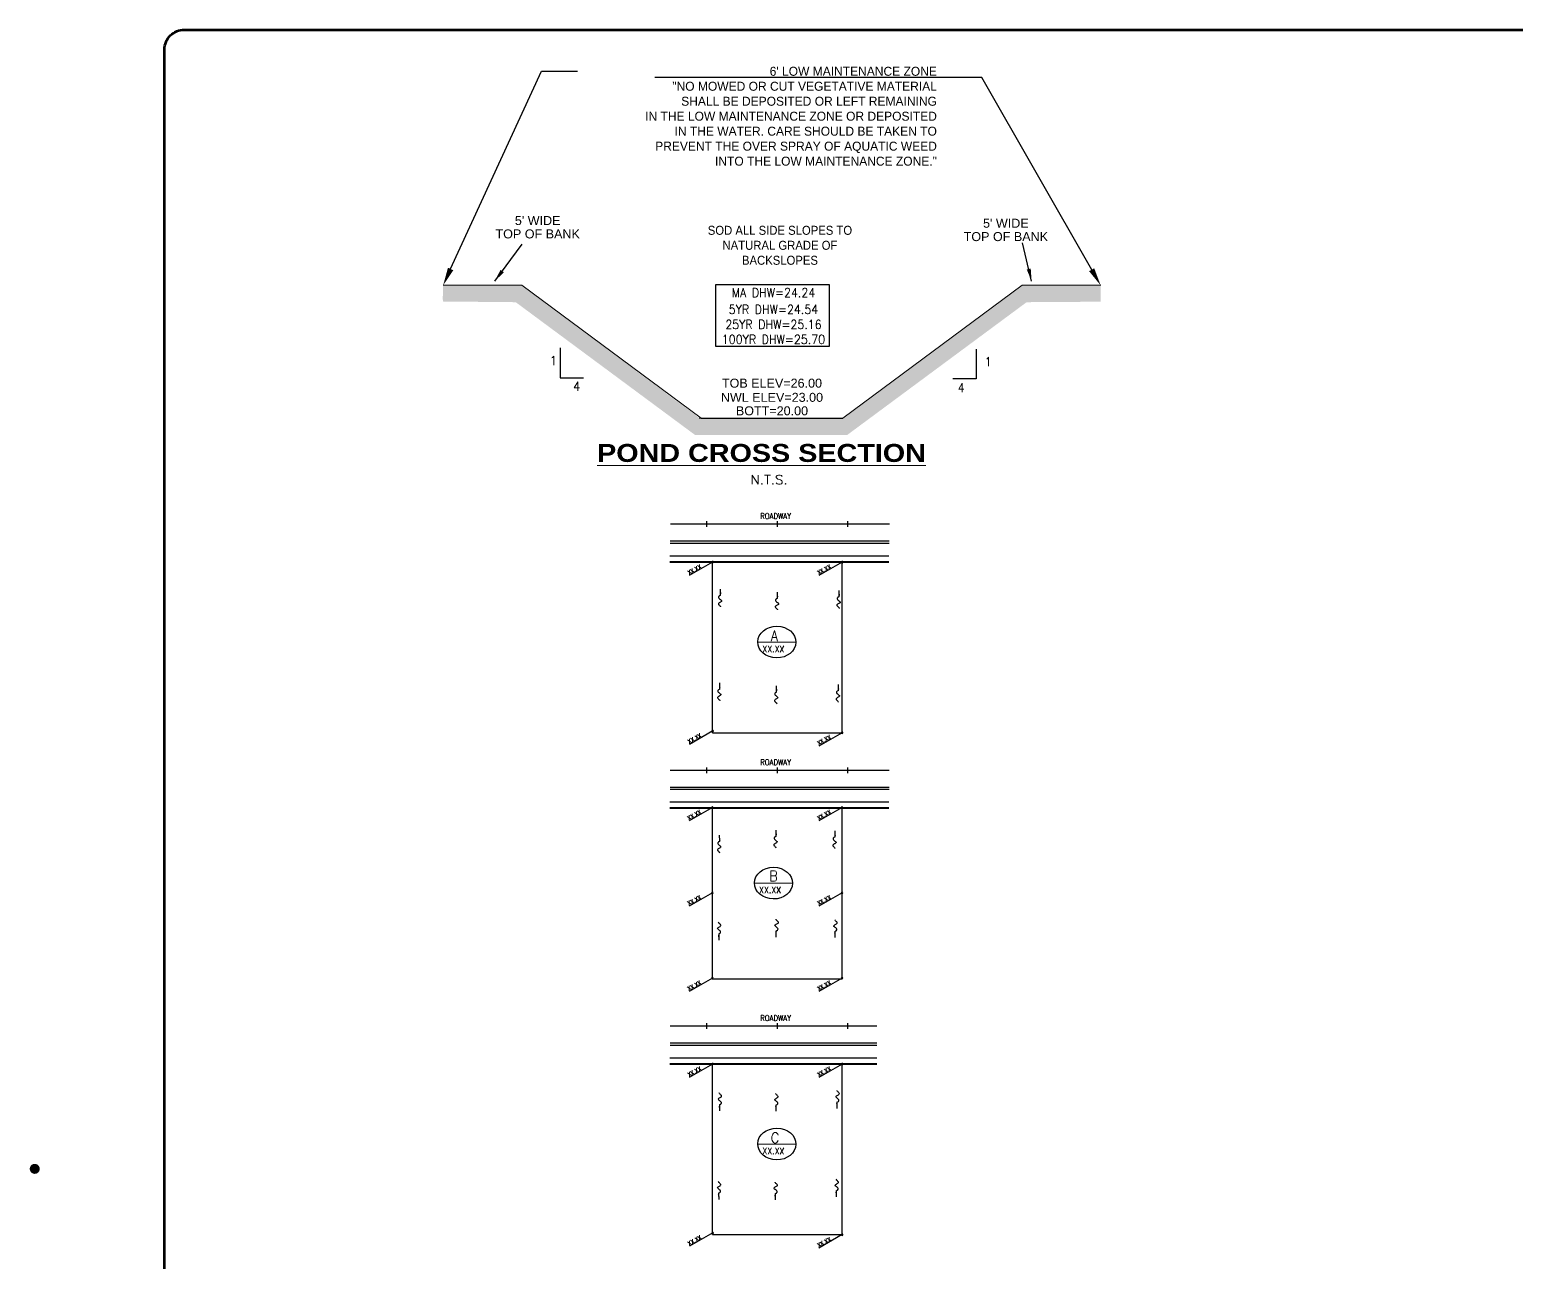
# Paper-space layout 'GD DET' of a CAD drawing. Header units: feet, sheet in inches. Extents: x -0.8 to 34.2, y 0.1 to 23.
# Drawn here: x -0.75 to 14.14, y 10.62 to 22.97 of the extents above; entities that cross this region are included whole.
import ezdxf
from ezdxf import colors
from ezdxf.entities.mleader import LeaderData, LeaderLine
from ezdxf.enums import TextEntityAlignment as Align
from ezdxf.math import Vec2, Vec3

# ---------------------------------------------------------------- set-up
doc = ezdxf.new("R2010")
doc.units = ezdxf.units.FT
doc.header["$MEASUREMENT"] = 0
doc.layers.add('Border', color=118, linetype='Continuous', lineweight=70)
doc.layers.add('TBLK', color=7, linetype='Continuous')
doc.styles.add('ARIAL', font='arial.ttf')
doc.styles.add('DIM', font='simplex.shx')
doc.styles.add('ROMAND', font='ariblk.ttf')
doc.styles.add('SIMPLEX', font='simplex.shx', dxfattribs={"width": 0.9, "height": 0.08})
doc.dimstyles.new('SCOTT30', dxfattribs={"dimtxt": 2.5, "dimasz": 4, "dimexe": 1, "dimexo": 1, "dimgap": 0.35, "dimtad": 0, "dimrnd": 0.5, "dimzin": 12, "dimdsep": 46, "dimtxsty": 'Standard', "dimcen": 0, "dimadec": 0, "dimazin": 0, "dimtfac": 1, "dimtofl": 0, "dimtmove": 0, "dimatfit": 2, "dimfxl": 1, "dimtolj": 1, "dimtzin": 0, "dimarcsym": 0})

# ---------------------------------------------------------------- blocks, each defined once
blk = doc.blocks.new('A$Ca8f96253')
at = {"const_width": 0.05}
blk.add_lwpolyline([(-0.025, 0, 1), (0.025, 0, 1)], format="xyb", close=True, dxfattribs=at)
at = {"layer": 'Border'}
blk.add_lwpolyline([(32.803, 11.212), (32.803, -11.212, -0.414214), (32.605, -11.41), (1.498, -11.41, -0.414214), (1.3, -11.212), (1.3, 11.212, -0.414214), (1.498, 11.41), (32.605, 11.41, -0.414214)], format="xyb", close=True, dxfattribs=at)

psp = doc.layouts.new('GD DET')

# ---------------------------------------------------------------- hatches: boundary and pattern name
at = {"layer": 'TBLK', "lineweight": 0}
h = psp.add_hatch(dxfattribs=at)
h.set_pattern_fill('EARTH', color=210, scale=0.4055, angle=45, style=0)
h.set_pattern_definition([(45, (3.4273, 19.95197), (0, 0.1433659), [0.101375, -0.101375]), (45, (3.40042, 19.97885), (0, 0.1433659), [0.101375, -0.101375]), (45, (3.37354, 20.00573), (0, 0.1433659), [0.101375, -0.101375]), (135, (3.37354, 20.02365), (-0.1433659, 0), [0.101375, -0.101375]), (135, (3.40042, 20.05053), (-0.1433659, 0), [0.101375, -0.101375]), (135, (3.4273, 20.07741), (-0.1433659, 0), [0.101375, -0.101375])])
h.paths.add_polyline_path([(3.384, 20.271), (3.388, 20.246), (3.388, 20.408)])
h.paths.add_polyline_path([(9.974, 20.408), (9.187, 20.408), (7.384, 19.072), (6.674, 19.072), (5.964, 19.072), (4.176, 20.408), (3.388, 20.408), (3.388, 20.246), (4.115, 20.239), (5.91, 18.91), (6.674, 18.91), (7.437, 18.91), (9.233, 20.239), (9.974, 20.244)])

# ---------------------------------------------------------------- linework, layer by layer
for p, q in [((6.031, 17.988), (6.031, 18.045)), ((6.737, 17.988), (6.737, 18.045)), ((7.443, 17.988), (7.443, 18.045)), ((6.154, 17.295), (6.147, 17.287)), ((6.147, 17.287), (6.147, 17.28)), ((6.147, 17.28), (6.151, 17.273)), ((6.167, 17.303), (6.154, 17.295)), ((6.167, 17.303), (6.167, 17.364)), ((6.737, 17.273), (6.737, 17.334)), ((7.336, 17.274), (7.335, 17.267)), ((7.342, 17.282), (7.336, 17.274)), ((7.356, 17.29), (7.342, 17.282)), ((7.356, 17.29), (7.356, 17.35)), ((6.148, 17.223), (6.145, 17.22)), ((6.145, 17.22), (6.145, 17.216)), ((6.145, 17.216), (6.147, 17.212)), ((6.147, 17.212), (6.15, 17.207)), ((6.153, 17.227), (6.148, 17.223)), ((6.15, 17.207), (6.155, 17.203)), ((6.151, 17.273), (6.158, 17.267)), ((6.159, 17.231), (6.153, 17.227)), ((6.155, 17.203), (6.16, 17.199)), ((6.158, 17.267), (6.166, 17.261)), ((6.165, 17.234), (6.159, 17.231)), ((6.16, 17.199), (6.164, 17.194)), ((6.164, 17.194), (6.167, 17.19)), ((6.171, 17.238), (6.165, 17.234)), ((6.166, 17.261), (6.173, 17.256)), ((6.167, 17.19), (6.168, 17.186)), ((6.176, 17.242), (6.171, 17.238)), ((6.173, 17.256), (6.177, 17.251)), ((6.178, 17.247), (6.176, 17.242)), ((6.177, 17.251), (6.178, 17.247)), ((6.718, 17.193), (6.715, 17.19)), ((6.715, 17.19), (6.715, 17.186)), ((6.715, 17.186), (6.717, 17.182)), ((6.724, 17.265), (6.717, 17.257)), ((6.717, 17.257), (6.717, 17.25)), ((6.717, 17.25), (6.721, 17.244)), ((6.717, 17.182), (6.72, 17.178)), ((6.723, 17.197), (6.718, 17.193)), ((6.72, 17.178), (6.725, 17.173)), ((6.721, 17.244), (6.728, 17.237)), ((6.729, 17.201), (6.723, 17.197)), ((6.737, 17.273), (6.724, 17.265)), ((6.725, 17.173), (6.73, 17.169)), ((6.728, 17.237), (6.736, 17.232)), ((6.735, 17.205), (6.729, 17.201)), ((6.73, 17.169), (6.734, 17.165)), ((6.734, 17.165), (6.737, 17.16)), ((6.741, 17.208), (6.735, 17.205)), ((6.736, 17.232), (6.743, 17.226)), ((6.737, 17.16), (6.738, 17.156)), ((6.746, 17.212), (6.741, 17.208)), ((6.743, 17.226), (6.747, 17.221)), ((6.748, 17.217), (6.746, 17.212)), ((6.747, 17.221), (6.748, 17.217)), ((7.335, 17.21), (7.332, 17.206)), ((7.332, 17.206), (7.332, 17.202)), ((7.332, 17.202), (7.334, 17.198)), ((7.334, 17.198), (7.338, 17.194)), ((7.335, 17.267), (7.339, 17.26)), ((7.34, 17.214), (7.335, 17.21)), ((7.338, 17.194), (7.342, 17.19)), ((7.339, 17.26), (7.346, 17.254)), ((7.346, 17.217), (7.34, 17.214)), ((7.342, 17.19), (7.347, 17.185)), ((7.346, 17.254), (7.354, 17.248)), ((7.353, 17.221), (7.346, 17.217)), ((7.347, 17.185), (7.351, 17.181)), ((7.351, 17.181), (7.354, 17.177)), ((7.359, 17.225), (7.353, 17.221)), ((7.354, 17.248), (7.36, 17.242)), ((7.354, 17.177), (7.355, 17.172)), ((7.364, 17.229), (7.359, 17.225)), ((7.36, 17.242), (7.365, 17.237)), ((7.366, 17.233), (7.364, 17.229)), ((7.365, 17.237), (7.366, 17.233)), ((6.159, 16.364), (6.159, 16.425)), ((6.729, 16.334), (6.729, 16.395)), ((7.348, 16.35), (7.348, 16.411)), ((6.14, 16.284), (6.137, 16.28)), ((6.137, 16.28), (6.137, 16.276)), ((6.137, 16.276), (6.139, 16.272)), ((6.145, 16.356), (6.139, 16.348)), ((6.139, 16.348), (6.139, 16.341)), ((6.139, 16.341), (6.143, 16.334)), ((6.139, 16.272), (6.142, 16.268)), ((6.145, 16.288), (6.14, 16.284)), ((6.142, 16.268), (6.147, 16.264)), ((6.143, 16.334), (6.15, 16.328)), ((6.159, 16.364), (6.145, 16.356)), ((6.151, 16.291), (6.145, 16.288)), ((6.147, 16.264), (6.151, 16.26)), ((6.15, 16.328), (6.158, 16.322)), ((6.157, 16.295), (6.151, 16.291)), ((6.151, 16.26), (6.156, 16.255)), ((6.156, 16.255), (6.159, 16.251)), ((6.163, 16.299), (6.157, 16.295)), ((6.158, 16.322), (6.164, 16.317)), ((6.159, 16.251), (6.16, 16.247)), ((6.168, 16.303), (6.163, 16.299)), ((6.164, 16.317), (6.169, 16.312)), ((6.17, 16.307), (6.168, 16.303)), ((6.169, 16.312), (6.17, 16.307)), ((6.707, 16.25), (6.706, 16.247)), ((6.706, 16.247), (6.709, 16.242)), ((6.71, 16.254), (6.707, 16.25)), ((6.715, 16.326), (6.709, 16.318)), ((6.709, 16.318), (6.709, 16.311)), ((6.709, 16.311), (6.713, 16.304)), ((6.709, 16.242), (6.712, 16.238)), ((6.715, 16.258), (6.71, 16.254)), ((6.712, 16.238), (6.717, 16.234)), ((6.713, 16.304), (6.72, 16.298)), ((6.729, 16.334), (6.715, 16.326)), ((6.721, 16.262), (6.715, 16.258)), ((6.717, 16.234), (6.721, 16.23)), ((6.72, 16.298), (6.727, 16.292)), ((6.727, 16.265), (6.721, 16.262)), ((6.727, 16.292), (6.734, 16.287)), ((6.733, 16.269), (6.727, 16.265)), ((6.738, 16.273), (6.733, 16.269)), ((6.734, 16.287), (6.739, 16.282)), ((6.74, 16.278), (6.738, 16.273)), ((6.739, 16.282), (6.74, 16.278)), ((7.327, 16.271), (7.324, 16.267)), ((7.324, 16.267), (7.324, 16.263)), ((7.324, 16.263), (7.326, 16.259)), ((7.326, 16.259), (7.329, 16.255)), ((7.328, 16.335), (7.327, 16.328)), ((7.327, 16.328), (7.331, 16.321)), ((7.332, 16.274), (7.327, 16.271)), ((7.334, 16.342), (7.328, 16.335)), ((7.329, 16.255), (7.334, 16.251)), ((7.331, 16.321), (7.338, 16.315)), ((7.338, 16.278), (7.332, 16.274)), ((7.348, 16.35), (7.334, 16.342)), ((7.334, 16.251), (7.339, 16.246)), ((7.338, 16.315), (7.346, 16.309)), ((7.345, 16.282), (7.338, 16.278)), ((7.339, 16.246), (7.343, 16.242)), ((7.343, 16.242), (7.346, 16.237)), ((7.351, 16.285), (7.345, 16.282)), ((7.346, 16.309), (7.352, 16.303)), ((7.346, 16.237), (7.347, 16.233)), ((7.355, 16.289), (7.351, 16.285)), ((7.352, 16.303), (7.357, 16.298)), ((7.358, 16.294), (7.355, 16.289)), ((7.357, 16.298), (7.358, 16.294)), ((6.721, 16.23), (6.726, 16.225)), ((6.726, 16.225), (6.729, 16.221)), ((6.729, 16.221), (6.73, 16.217)), ((6.031, 15.523), (6.031, 15.579)), ((6.737, 15.523), (6.737, 15.579)), ((7.443, 15.523), (7.443, 15.579)), ((6.159, 14.839), (6.158, 14.9)), ((6.724, 14.889), (6.725, 14.95)), ((7.315, 14.884), (7.315, 14.945)), ((6.139, 14.759), (6.136, 14.755)), ((6.136, 14.755), (6.136, 14.751)), ((6.136, 14.751), (6.138, 14.747)), ((6.139, 14.823), (6.138, 14.816)), ((6.138, 14.816), (6.142, 14.809)), ((6.138, 14.747), (6.141, 14.743)), ((6.145, 14.831), (6.139, 14.823)), ((6.144, 14.763), (6.139, 14.759)), ((6.141, 14.743), (6.146, 14.739)), ((6.142, 14.809), (6.149, 14.803)), ((6.15, 14.766), (6.144, 14.763)), ((6.159, 14.839), (6.145, 14.831)), ((6.149, 14.803), (6.157, 14.797)), ((6.156, 14.77), (6.15, 14.766)), ((6.162, 14.774), (6.156, 14.77)), ((6.157, 14.797), (6.164, 14.792)), ((6.167, 14.778), (6.162, 14.774)), ((6.164, 14.792), (6.168, 14.787)), ((6.169, 14.782), (6.167, 14.778)), ((6.168, 14.787), (6.169, 14.782)), ((6.701, 14.806), (6.7, 14.802)), ((6.7, 14.802), (6.702, 14.798)), ((6.704, 14.81), (6.701, 14.806)), ((6.702, 14.798), (6.706, 14.794)), ((6.711, 14.881), (6.704, 14.874)), ((6.704, 14.874), (6.704, 14.866)), ((6.704, 14.866), (6.708, 14.86)), ((6.709, 14.813), (6.704, 14.81)), ((6.706, 14.794), (6.71, 14.789)), ((6.708, 14.86), (6.714, 14.853)), ((6.715, 14.817), (6.709, 14.813)), ((6.71, 14.789), (6.715, 14.785)), ((6.724, 14.889), (6.711, 14.881)), ((6.714, 14.853), (6.722, 14.848)), ((6.721, 14.821), (6.715, 14.817)), ((6.715, 14.785), (6.719, 14.781)), ((6.719, 14.781), (6.722, 14.776)), ((6.727, 14.824), (6.721, 14.821)), ((6.722, 14.848), (6.729, 14.842)), ((6.722, 14.776), (6.723, 14.772)), ((6.732, 14.828), (6.727, 14.824)), ((6.729, 14.842), (6.733, 14.837)), ((6.734, 14.833), (6.732, 14.828)), ((6.733, 14.837), (6.734, 14.833)), ((7.291, 14.801), (7.29, 14.797)), ((7.29, 14.797), (7.293, 14.793)), ((7.294, 14.805), (7.291, 14.801)), ((7.293, 14.793), (7.296, 14.789)), ((7.301, 14.876), (7.294, 14.869)), ((7.294, 14.869), (7.294, 14.861)), ((7.294, 14.861), (7.298, 14.855)), ((7.299, 14.808), (7.294, 14.805)), ((7.296, 14.789), (7.301, 14.784)), ((7.298, 14.855), (7.305, 14.848)), ((7.305, 14.812), (7.299, 14.808)), ((7.315, 14.884), (7.301, 14.876)), ((7.301, 14.784), (7.305, 14.78)), ((7.305, 14.848), (7.312, 14.842)), ((7.312, 14.815), (7.305, 14.812)), ((7.305, 14.78), (7.309, 14.776)), ((7.309, 14.776), (7.312, 14.771)), ((7.312, 14.842), (7.319, 14.837)), ((7.318, 14.819), (7.312, 14.815)), ((7.312, 14.771), (7.314, 14.767)), ((7.322, 14.823), (7.318, 14.819)), ((7.319, 14.837), (7.324, 14.832)), ((7.324, 14.827), (7.322, 14.823)), ((7.324, 14.832), (7.324, 14.827)), ((6.146, 14.739), (6.151, 14.735)), ((6.151, 14.735), (6.155, 14.73)), ((6.155, 14.73), (6.158, 14.726)), ((6.158, 14.726), (6.159, 14.722)), ((6.148, 14.024), (6.147, 14.028)), ((6.151, 14.019), (6.148, 14.024)), ((6.156, 14.015), (6.151, 14.019)), ((6.16, 14.011), (6.156, 14.015)), ((6.165, 14.007), (6.16, 14.011)), ((6.168, 14.002), (6.165, 14.007)), ((6.171, 13.998), (6.168, 14.002)), ((6.17, 13.994), (6.171, 13.998)), ((6.712, 13.997), (6.715, 14.001)), ((6.715, 14.001), (6.719, 14.005)), ((6.719, 14.005), (6.725, 14.009)), ((6.724, 14.053), (6.723, 14.058)), ((6.727, 14.049), (6.724, 14.053)), ((6.725, 14.009), (6.732, 14.013)), ((6.731, 14.045), (6.727, 14.049)), ((6.736, 14.04), (6.731, 14.045)), ((6.732, 14.013), (6.738, 14.016)), ((6.741, 14.036), (6.736, 14.04)), ((6.738, 14.016), (6.743, 14.02)), ((6.744, 14.032), (6.741, 14.036)), ((6.743, 14.02), (6.746, 14.024)), ((6.746, 14.028), (6.744, 14.032)), ((6.746, 14.024), (6.746, 14.028)), ((7.305, 13.996), (7.309, 14)), ((7.309, 14), (7.315, 14.004)), ((7.314, 14.048), (7.313, 14.053)), ((7.317, 14.044), (7.314, 14.048)), ((7.315, 14.004), (7.322, 14.008)), ((7.322, 14.04), (7.317, 14.044)), ((7.326, 14.035), (7.322, 14.04)), ((7.322, 14.008), (7.328, 14.011)), ((7.331, 14.031), (7.326, 14.035)), ((7.328, 14.011), (7.333, 14.015)), ((7.334, 14.027), (7.331, 14.031)), ((7.333, 14.015), (7.336, 14.019)), ((7.336, 14.023), (7.334, 14.027)), ((7.336, 14.019), (7.336, 14.023)), ((6.137, 13.967), (6.139, 13.972)), ((6.138, 13.963), (6.137, 13.967)), ((6.143, 13.958), (6.138, 13.963)), ((6.139, 13.972), (6.144, 13.976)), ((6.149, 13.953), (6.143, 13.958)), ((6.144, 13.976), (6.15, 13.98)), ((6.148, 13.911), (6.162, 13.919)), ((6.148, 13.911), (6.148, 13.85)), ((6.157, 13.947), (6.149, 13.953)), ((6.15, 13.98), (6.156, 13.983)), ((6.156, 13.983), (6.162, 13.987)), ((6.164, 13.941), (6.157, 13.947)), ((6.162, 13.987), (6.167, 13.991)), ((6.162, 13.919), (6.168, 13.927)), ((6.168, 13.934), (6.164, 13.941)), ((6.167, 13.991), (6.17, 13.994)), ((6.168, 13.927), (6.168, 13.934)), ((6.713, 13.993), (6.712, 13.997)), ((6.718, 13.988), (6.713, 13.993)), ((6.724, 13.982), (6.718, 13.988)), ((6.722, 13.94), (6.736, 13.948)), ((6.722, 13.94), (6.722, 13.879)), ((6.732, 13.976), (6.724, 13.982)), ((6.739, 13.97), (6.732, 13.976)), ((6.736, 13.948), (6.742, 13.956)), ((6.743, 13.963), (6.739, 13.97)), ((6.742, 13.956), (6.743, 13.963)), ((7.302, 13.992), (7.305, 13.996)), ((7.303, 13.987), (7.302, 13.992)), ((7.308, 13.982), (7.303, 13.987)), ((7.315, 13.977), (7.308, 13.982)), ((7.312, 13.935), (7.326, 13.943)), ((7.312, 13.935), (7.312, 13.874)), ((7.322, 13.971), (7.315, 13.977)), ((7.329, 13.965), (7.322, 13.971)), ((7.326, 13.943), (7.332, 13.951)), ((7.333, 13.958), (7.329, 13.965)), ((7.332, 13.951), (7.333, 13.958)), ((6.031, 12.96), (6.031, 13.017)), ((6.737, 12.96), (6.737, 13.017)), ((7.443, 12.96), (7.443, 13.017)), ((6.144, 12.257), (6.147, 12.261)), ((6.145, 12.252), (6.144, 12.257)), ((6.15, 12.247), (6.145, 12.252)), ((6.147, 12.261), (6.151, 12.265)), ((6.157, 12.242), (6.15, 12.247)), ((6.151, 12.265), (6.157, 12.269)), ((6.156, 12.313), (6.154, 12.318)), ((6.159, 12.309), (6.156, 12.313)), ((6.157, 12.269), (6.164, 12.273)), ((6.164, 12.236), (6.157, 12.242)), ((6.163, 12.305), (6.159, 12.309)), ((6.168, 12.3), (6.163, 12.305)), ((6.164, 12.273), (6.17, 12.276)), ((6.171, 12.23), (6.164, 12.236)), ((6.172, 12.296), (6.168, 12.3)), ((6.169, 12.209), (6.175, 12.216)), ((6.17, 12.276), (6.175, 12.28)), ((6.175, 12.223), (6.171, 12.23)), ((6.176, 12.292), (6.172, 12.296)), ((6.175, 12.28), (6.178, 12.284)), ((6.175, 12.216), (6.175, 12.223)), ((6.178, 12.288), (6.176, 12.292)), ((6.178, 12.284), (6.178, 12.288)), ((6.71, 12.252), (6.713, 12.256)), ((6.711, 12.247), (6.71, 12.252)), ((6.716, 12.243), (6.711, 12.247)), ((6.713, 12.256), (6.717, 12.26)), ((6.723, 12.237), (6.716, 12.243)), ((6.717, 12.26), (6.723, 12.264)), ((6.722, 12.309), (6.72, 12.313)), ((6.725, 12.304), (6.722, 12.309)), ((6.723, 12.264), (6.73, 12.268)), ((6.73, 12.231), (6.723, 12.237)), ((6.729, 12.3), (6.725, 12.304)), ((6.734, 12.296), (6.729, 12.3)), ((6.73, 12.268), (6.736, 12.272)), ((6.737, 12.225), (6.73, 12.231)), ((6.738, 12.291), (6.734, 12.296)), ((6.735, 12.204), (6.741, 12.211)), ((6.736, 12.272), (6.741, 12.275)), ((6.741, 12.219), (6.737, 12.225)), ((6.742, 12.287), (6.738, 12.291)), ((6.741, 12.275), (6.744, 12.279)), ((6.741, 12.211), (6.741, 12.219)), ((6.744, 12.283), (6.742, 12.287)), ((6.744, 12.279), (6.744, 12.283)), ((7.323, 12.281), (7.325, 12.286)), ((7.324, 12.277), (7.323, 12.281)), ((7.328, 12.272), (7.324, 12.277)), ((7.325, 12.286), (7.33, 12.29)), ((7.335, 12.266), (7.328, 12.272)), ((7.33, 12.29), (7.336, 12.293)), ((7.333, 12.225), (7.332, 12.164)), ((7.333, 12.225), (7.347, 12.233)), ((7.335, 12.338), (7.334, 12.342)), ((7.338, 12.333), (7.335, 12.338)), ((7.343, 12.261), (7.335, 12.266)), ((7.336, 12.293), (7.342, 12.297)), ((7.342, 12.329), (7.338, 12.333)), ((7.347, 12.325), (7.342, 12.329)), ((7.342, 12.297), (7.348, 12.301)), ((7.349, 12.254), (7.343, 12.261)), ((7.351, 12.32), (7.347, 12.325)), ((7.347, 12.233), (7.353, 12.24)), ((7.348, 12.301), (7.353, 12.304)), ((7.353, 12.248), (7.349, 12.254)), ((7.355, 12.316), (7.351, 12.32)), ((7.353, 12.304), (7.356, 12.308)), ((7.353, 12.24), (7.353, 12.248)), ((7.357, 12.312), (7.355, 12.316)), ((7.356, 12.308), (7.357, 12.312)), ((6.155, 12.2), (6.169, 12.209)), ((6.155, 12.2), (6.155, 12.139)), ((6.721, 12.195), (6.735, 12.204)), ((6.721, 12.195), (6.721, 12.135)), ((6.137, 11.37), (6.139, 11.374)), ((6.138, 11.365), (6.137, 11.37)), ((6.142, 11.36), (6.138, 11.365)), ((6.139, 11.374), (6.144, 11.378)), ((6.149, 11.355), (6.142, 11.36)), ((6.144, 11.378), (6.149, 11.382)), ((6.148, 11.426), (6.147, 11.431)), ((6.147, 11.313), (6.161, 11.321)), ((6.151, 11.422), (6.148, 11.426)), ((6.149, 11.382), (6.156, 11.386)), ((6.157, 11.349), (6.149, 11.355)), ((6.155, 11.418), (6.151, 11.422)), ((6.16, 11.413), (6.155, 11.418)), ((6.156, 11.386), (6.162, 11.389)), ((6.164, 11.343), (6.157, 11.349)), ((6.164, 11.409), (6.16, 11.413)), ((6.161, 11.321), (6.167, 11.329)), ((6.162, 11.389), (6.167, 11.393)), ((6.168, 11.405), (6.164, 11.409)), ((6.168, 11.336), (6.164, 11.343)), ((6.167, 11.393), (6.17, 11.397)), ((6.167, 11.329), (6.168, 11.336)), ((6.17, 11.401), (6.168, 11.405)), ((6.17, 11.397), (6.17, 11.401)), ((6.703, 11.365), (6.705, 11.369)), ((6.704, 11.36), (6.703, 11.365)), ((6.708, 11.355), (6.704, 11.36)), ((6.705, 11.369), (6.709, 11.373)), ((6.715, 11.35), (6.708, 11.355)), ((6.709, 11.373), (6.715, 11.377)), ((6.714, 11.421), (6.713, 11.426)), ((6.717, 11.417), (6.714, 11.421)), ((6.715, 11.377), (6.722, 11.381)), ((6.723, 11.344), (6.715, 11.35)), ((6.721, 11.413), (6.717, 11.417)), ((6.726, 11.408), (6.721, 11.413)), ((6.722, 11.381), (6.728, 11.385)), ((6.73, 11.338), (6.723, 11.344)), ((6.73, 11.404), (6.726, 11.408)), ((6.727, 11.317), (6.733, 11.324)), ((6.728, 11.385), (6.733, 11.388)), ((6.734, 11.4), (6.73, 11.404)), ((6.734, 11.331), (6.73, 11.338)), ((6.733, 11.388), (6.736, 11.392)), ((6.733, 11.324), (6.734, 11.331)), ((6.736, 11.396), (6.734, 11.4)), ((6.736, 11.392), (6.736, 11.396)), ((7.315, 11.394), (7.317, 11.399)), ((7.316, 11.39), (7.315, 11.394)), ((7.32, 11.385), (7.316, 11.39)), ((7.317, 11.399), (7.322, 11.403)), ((7.327, 11.379), (7.32, 11.385)), ((7.322, 11.403), (7.328, 11.406)), ((7.325, 11.338), (7.324, 11.277)), ((7.325, 11.338), (7.339, 11.346)), ((7.327, 11.451), (7.326, 11.455)), ((7.33, 11.446), (7.327, 11.451)), ((7.335, 11.373), (7.327, 11.379)), ((7.328, 11.406), (7.335, 11.41)), ((7.334, 11.442), (7.33, 11.446)), ((7.339, 11.438), (7.334, 11.442)), ((7.335, 11.41), (7.341, 11.414)), ((7.342, 11.367), (7.335, 11.373)), ((7.343, 11.433), (7.339, 11.438)), ((7.339, 11.346), (7.345, 11.353)), ((7.341, 11.414), (7.346, 11.417)), ((7.346, 11.36), (7.342, 11.367)), ((7.347, 11.429), (7.343, 11.433)), ((7.345, 11.353), (7.346, 11.36)), ((7.346, 11.417), (7.349, 11.421)), ((7.349, 11.425), (7.347, 11.429)), ((7.349, 11.421), (7.349, 11.425)), ((6.147, 11.313), (6.148, 11.252)), ((6.713, 11.308), (6.727, 11.317)), ((6.713, 11.308), (6.714, 11.247))]:
    psp.add_line(p, q)
for points in [[(6.176, 17.315), (6.159, 17.314), (6.167, 17.364)], [(6.746, 17.285), (6.729, 17.285), (6.737, 17.334)], [(7.364, 17.301), (7.348, 17.301), (7.356, 17.35)], [(6.167, 16.375), (6.151, 16.375), (6.159, 16.425)], [(6.737, 16.345), (6.721, 16.345), (6.729, 16.395)], [(7.356, 16.362), (7.34, 16.362), (7.348, 16.411)], [(6.167, 14.85), (6.15, 14.85), (6.158, 14.9)], [(6.733, 14.901), (6.716, 14.901), (6.725, 14.95)], [(7.323, 14.895), (7.306, 14.896), (7.315, 14.945)], [(6.14, 13.899), (6.156, 13.9), (6.148, 13.85)], [(6.714, 13.929), (6.73, 13.929), (6.722, 13.879)], [(7.304, 13.924), (7.32, 13.924), (7.312, 13.874)], [(7.324, 12.213), (7.341, 12.213), (7.332, 12.164)], [(6.147, 12.189), (6.163, 12.189), (6.155, 12.139)], [(6.713, 12.184), (6.729, 12.184), (6.721, 12.135)], [(7.317, 11.326), (7.333, 11.326), (7.324, 11.277)], [(6.139, 11.302), (6.156, 11.302), (6.148, 11.252)], [(6.705, 11.297), (6.722, 11.297), (6.714, 11.247)]]:
    psp.add_solid(points)
at = {"layer": 'TBLK', "lineweight": 0, "ltscale": 0.03}
for p, q in [((3.388, 20.408), (3.782, 20.408)), ((4.176, 20.408), (3.782, 20.408)), ((5.972, 19.079), (4.176, 20.408)), ((4.176, 20.408), (5.972, 19.079)), ((9.187, 20.408), (7.392, 19.079)), ((9.187, 20.408), (9.581, 20.408)), ((9.581, 20.408), (9.975, 20.408)), ((6.664, 19.079), (5.954, 19.079)), ((7.392, 19.079), (5.972, 19.079))]:
    psp.add_line(p, q, dxfattribs=at)
at = {"layer": 'TBLK'}
for p, q in [((4.56, 19.782), (4.56, 19.482)), ((8.729, 19.77), (8.729, 19.47)), ((4.56, 19.482), (4.794, 19.482)), ((8.729, 19.47), (8.495, 19.47)), ((5.972, 19.079), (7.392, 19.079))]:
    psp.add_line(p, q, dxfattribs=at)
at = {"layer": 'TBLK', "color": 4}
for p, q in [((5.664, 18.019), (7.858, 18.019)), ((5.661, 17.826), (7.855, 17.826)), ((5.662, 17.847), (7.855, 17.847)), ((5.66, 17.699), (7.854, 17.699)), ((5.66, 17.642), (7.854, 17.642)), ((5.66, 17.635), (7.854, 17.635)), ((6.086, 17.635), (5.854, 17.501)), ((6.086, 15.927), (6.086, 17.635)), ((7.385, 17.635), (7.153, 17.501)), ((7.385, 15.927), (7.385, 17.635)), ((6.54, 16.836), (6.921, 16.833)), ((6.088, 15.945), (5.856, 15.81)), ((6.086, 15.927), (7.385, 15.927)), ((7.385, 15.927), (7.153, 15.793)), ((5.663, 15.553), (7.857, 15.553)), ((5.661, 15.36), (7.855, 15.36)), ((5.662, 15.381), (7.855, 15.381)), ((5.66, 15.233), (7.854, 15.233)), ((5.66, 15.177), (7.854, 15.177)), ((5.66, 15.17), (7.854, 15.17)), ((6.085, 15.177), (5.853, 15.043)), ((6.086, 13.461), (6.086, 15.17)), ((7.384, 15.177), (7.152, 15.043)), ((7.385, 13.461), (7.385, 15.17)), ((6.085, 14.323), (5.853, 14.189)), ((6.506, 14.422), (6.887, 14.418)), ((7.384, 14.323), (7.152, 14.189)), ((6.085, 13.469), (5.853, 13.334)), ((6.086, 13.461), (7.385, 13.461)), ((7.384, 13.469), (7.152, 13.334)), ((5.663, 12.991), (7.731, 12.991)), ((5.662, 12.819), (7.731, 12.819)), ((5.66, 12.671), (7.731, 12.671)), ((5.661, 12.798), (7.731, 12.798)), ((5.66, 12.614), (7.731, 12.614)), ((5.66, 12.607), (7.731, 12.607)), ((6.086, 12.607), (5.854, 12.473)), ((6.086, 10.899), (6.086, 12.607)), ((7.385, 12.607), (7.153, 12.473)), ((7.385, 10.899), (7.385, 12.607)), ((6.54, 11.808), (6.921, 11.805)), ((6.088, 10.916), (5.856, 10.782)), ((6.086, 10.899), (7.385, 10.899)), ((7.385, 10.899), (7.153, 10.764))]:
    psp.add_line(p, q, dxfattribs=at)
at = {"layer": 'TBLK'}
psp.add_lwpolyline([(6.116, 19.798), (7.257, 19.798), (7.257, 20.413), (6.116, 20.413)], close=True, dxfattribs=at)
at = {"layer": 'TBLK', "color": 4}
for centre, start, end in [((6.086, 17.635), 89.5075, 269.5075), ((6.086, 17.635), 269.5075, 89.5075), ((7.385, 17.635), 89.5075, 269.5075), ((7.385, 17.635), 269.5075, 89.5075), ((6.088, 15.945), 89.5075, 269.5075), ((6.088, 15.945), 269.5075, 89.5075), ((7.385, 15.927), 89.5075, 269.5075), ((7.385, 15.927), 269.5075, 89.5075), ((6.085, 15.177), 89.5075, 269.5075), ((6.085, 15.177), 269.5075, 89.5075), ((7.384, 15.177), 89.5075, 269.5075), ((7.384, 15.177), 269.5075, 89.5075), ((6.085, 14.323), 89.5075, 269.5075), ((6.085, 14.323), 269.5075, 89.5075), ((7.384, 14.323), 89.5075, 269.5075), ((7.384, 14.323), 269.5075, 89.5075), ((6.085, 13.469), 89.5075, 269.5075), ((6.085, 13.469), 269.5075, 89.5075), ((7.384, 13.469), 89.5075, 269.5075), ((7.384, 13.469), 269.5075, 89.5075), ((6.086, 12.607), 89.5075, 269.5075), ((6.086, 12.607), 269.5075, 89.5075), ((7.385, 12.607), 89.5075, 269.5075), ((7.385, 12.607), 269.5075, 89.5075), ((6.088, 10.916), 89.5075, 269.5075), ((6.088, 10.916), 269.5075, 89.5075), ((7.385, 10.899), 89.5075, 269.5075), ((7.385, 10.899), 269.5075, 89.5075)]:
    psp.add_arc(centre, 0.00741, start, end, dxfattribs=at)
for centre in [(6.73, 16.835), (6.697, 14.42), (6.73, 11.807)]:
    psp.add_ellipse(centre, major_axis=(-0.191, 0.002), ratio=0.830366, dxfattribs=at)

# ---------------------------------------------------------------- block references
psp.add_blockref('A$Ca8f96253', (-0.703, 11.558))

# ---------------------------------------------------------------- texts
at = {"layer": 'TBLK', "color": 4, "style": 'ARIAL'}
for s, p in [("5' WIDE", (4.335, 21.012)), ("5' WIDE", (9.025, 20.985)), ('TOP OF BANK', (4.335, 20.878)), ('TOP OF BANK', (9.025, 20.851))]:
    psp.add_text(s, height=0.09, dxfattribs=at).set_placement(p, align=Align.CENTER)
at = {"layer": 'TBLK', "style": 'SIMPLEX', "width": 0.9}
for s, p in [('MA DHW=24.24', (6.697, 20.29)), ('5YR DHW=24.54', (6.697, 20.121)), ('25YR DHW=25.16', (6.697, 19.971)), ('100YR DHW=25.70', (6.697, 19.821))]:
    psp.add_text(s, height=0.09, dxfattribs=at).set_placement(p, align=Align.CENTER)
for s, p in [('1', (4.457, 19.609)), ('1', (8.813, 19.597)), ('4', (4.691, 19.351)), ('4', (8.543, 19.339))]:
    psp.add_text(s, height=0.09, dxfattribs=at).set_placement(p)
at = {"layer": 'TBLK', "style": 'ARIAL'}
for s, p in [('TOB ELEV=26.00', (6.682, 19.383)), ('NWL ELEV=23.00', (6.682, 19.241)), ('BOTT=20.00', (6.682, 19.106))]:
    psp.add_text(s, height=0.09, dxfattribs=at).set_placement(p, align=Align.CENTER)
at = {"layer": 'TBLK', "color": 4, "lineweight": 0, "style": 'ROMAND'}
psp.add_text('%%UPOND CROSS SECTION', height=0.18, dxfattribs=at).set_placement((6.577, 18.639), align=Align.CENTER)
at = {"layer": 'TBLK', "color": 4, "lineweight": 0, "style": 'SIMPLEX', "width": 1.1}
psp.add_text('N.T.S.', height=0.09, dxfattribs=at).set_placement((6.653, 18.416), align=Align.CENTER)
at = {"layer": 'TBLK', "color": 4, "style": 'DIM', "width": 0.9}
for p in [(6.719, 18.051), (6.719, 15.586), (6.719, 13.023)]:
    psp.add_text('ROADWAY', height=0.0565, dxfattribs=at).set_placement(p, align=Align.BOTTOM_CENTER)
for s, height, rotation, p in [('XX.XX', 0.0424, 28.3, (5.85, 17.507)), ('XX.XX', 0.0424, 28.3, (7.149, 17.507)), ('A', 0.106, 359.5075, (6.669, 16.844)), ('XX.XX', 0.0635, 359.5075, (6.586, 16.735)), ('XX.XX', 0.0424, 28.3, (5.852, 15.816)), ('XX.XX', 0.0424, 28.3, (7.149, 15.799)), ('XX.XX', 0.0424, 28.3, (5.849, 15.049)), ('XX.XX', 0.0424, 28.3, (7.149, 15.049)), ('B ', 0.1059, 359.5075, (6.654, 14.439)), ('XX.XX', 0.0424, 28.3, (5.849, 14.195)), ('XX.XX', 0.0635, 359.5075, (6.553, 14.321)), ('XX.XX', 0.0424, 28.3, (7.149, 14.195)), ('XX.XX', 0.0424, 28.3, (5.849, 13.34)), ('XX.XX', 0.0424, 28.3, (7.149, 13.34)), ('XX.XX', 0.0424, 28.3, (5.85, 12.479)), ('XX.XX', 0.0424, 28.3, (7.149, 12.479)), ('C', 0.106, 359.5075, (6.669, 11.816)), ('XX.XX', 0.0635, 359.5075, (6.586, 11.707)), ('XX.XX', 0.0424, 28.3, (5.852, 10.788)), ('XX.XX', 0.0424, 28.3, (7.149, 10.77))]:
    psp.add_text(s, height=height, rotation=rotation, dxfattribs=at).set_placement(p)
at = {"layer": 'TBLK', "insert": (6.762, 21.004), "char_height": 0.09, "width": 1.44283, "attachment_point": 2, "style": 'ARIAL'}
psp.add_mtext('{\\W0.9;SOD ALL SIDE SLOPES TO NATURAL GRADE OF BACKSLOPES}', dxfattribs=at)

# ---------------------------------------------------------------- leaders
at = {"layer": 'TBLK', "color": 4}
for points in [[(3.905, 20.45), (4.179, 20.821)], [(9.283, 20.45), (9.192, 20.833)]]:
    psp.add_leader(points, dimstyle='SCOTT30', override={"dimasz": 0.125}, dxfattribs=at)
ml = psp.add_multileader_mtext('Standard', dxfattribs=at)
ml.set_content('6\' LOW MAINTENANCE ZONE\\P"NO MOWED OR CUT VEGETATIVE MATERIAL \\PSHALL BE DEPOSITED OR LEFT REMAINING \\PIN THE LOW MAINTENANCE ZONE OR DEPOSITED\\PIN THE WATER. CARE SHOULD BE TAKEN TO \\PPREVENT THE OVER SPRAY OF AQUATIC WEED\\PINTO THE LOW MAINTENANCE ZONE."', color=4)
ml.set_leader_properties()
ml.build(insert=Vec2(0, 0))
ml.multileader.update_dxf_attribs({"text_right_attachment_type": 6, "dogleg_length": 0.36, "arrow_head_size": 0.18})
ctx = ml.context
ctx.base_point, ctx.char_height, ctx.arrow_head_size, ctx.landing_gap_size, ctx.plane_origin = Vec3(4.734, 22.552), 0.09, 0.18, 0.09, Vec3(9.974, 20.408)
ctx.right_attachment, ctx.text_align_type = 6, 2
notes = []
notes.append((ctx, [(1, (1, 1, 0), (8.784, 22.489), (-1, 0), 0.36, [(0, [(9.974, 20.408)], 0, [])]), (0, (1, 1, 0), (4.374, 22.552), (1, 0), 0.36, [(1, [(3.388, 20.408)], 0, [])])]))
ctx.mtext.insert, ctx.mtext.alignment, ctx.mtext.flow_direction = Vec3(8.334, 22.597), 3, 5
for ctx, leaders in notes:
    for number, flags, end, landing, length, lines in leaders:
        leader = LeaderData()
        leader.index, (leader.has_last_leader_line, leader.has_dogleg_vector, leader.attachment_direction) = number, flags
        leader.last_leader_point, leader.dogleg_vector, leader.dogleg_length = Vec3(end), Vec3(landing), length
        for number, points, colour, breaks in lines:
            line = LeaderLine()
            line.index, line.vertices, line.color, line.breaks = number, Vec3.list(points), colors.encode_raw_color(colour), breaks
            leader.lines.append(line)
        ctx.leaders.append(leader)

doc.saveas('drawing.dxf')
